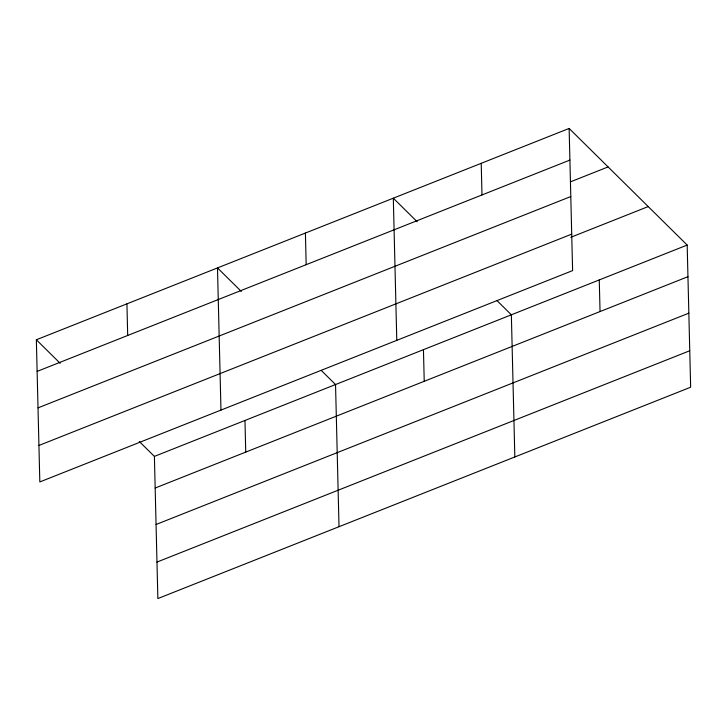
<?xml version="1.0" encoding="UTF-8"?>
<svg xmlns="http://www.w3.org/2000/svg" width="727" height="727" viewBox="0 0 727 727"><rect width="100%" height="100%" fill="white"/><g stroke="black" fill="none" stroke-linecap="round" stroke-linejoin="round"><path stroke-width="1.09" d="M569.132 128.443L572.603 270.608L39.821 481.937L36.35 339.773L569.132 128.443L687.179 245.063L690.65 387.227L157.868 598.557L154.397 456.392L139.293 441.471M37.122 371.406L569.904 160.076M570.413 181.868L608.081 166.928M38.013 407.883L570.795 196.544M38.931 445.46L571.713 234.13M570.777 237.293L648.22 206.577M154.397 456.392L687.179 245.063M155.169 488.026L687.951 276.687M156.06 524.494L688.842 313.164M156.977 562.08L689.759 350.75M417.162 221.744L393.316 198.18L396.788 340.345M497.05 300.66L511.354 314.8L514.834 456.965M241.346 291.482L217.491 267.918L220.972 410.083M321.234 370.406L335.538 384.538L339.018 526.702M36.35 339.773L60.196 363.336M599.266 279.931L600.039 311.556M481.219 163.311L481.992 194.945M423.45 349.669L424.223 381.302M305.404 233.049L306.176 264.683M244.972 420.47L245.744 452.094M126.925 303.85L127.698 335.474"/></g></svg>
